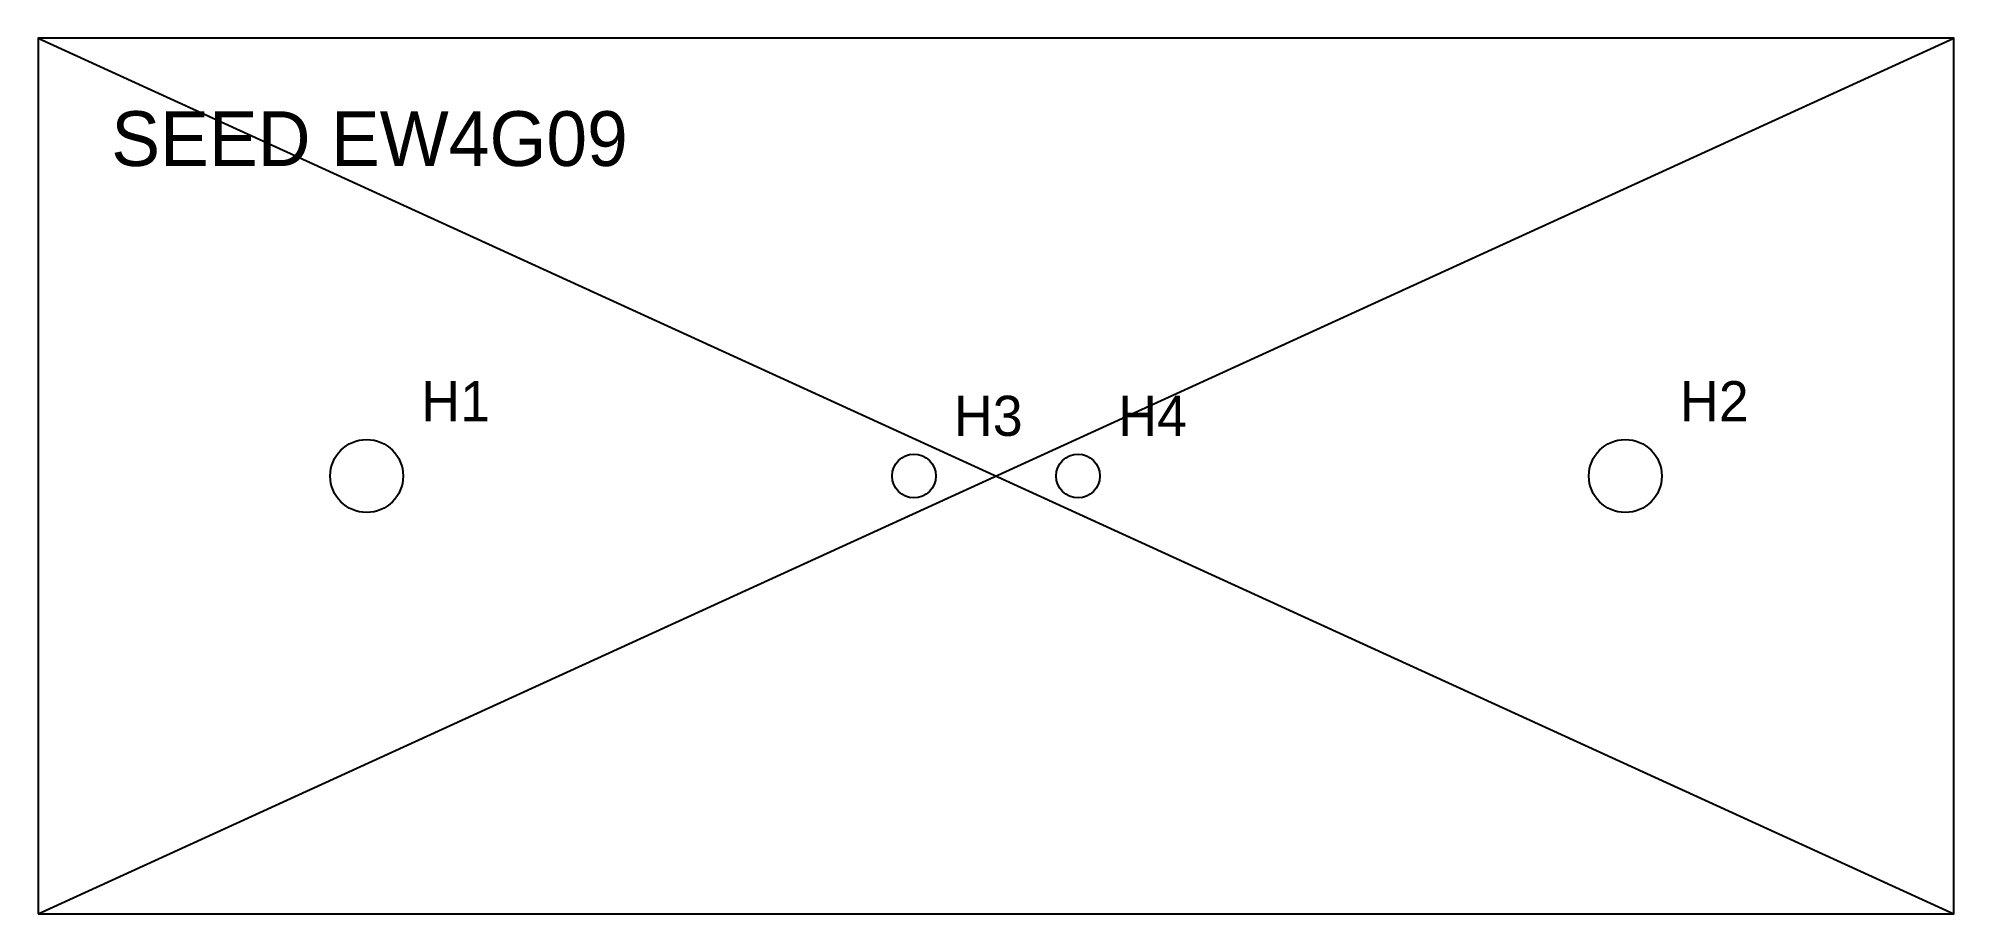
# Model space of a CAD drawing. Header units: metres. Extents: x 0 to 105, y 0 to 48.
import ezdxf

# ---------------------------------------------------------------- set-up
doc = ezdxf.new("R2010")
doc.units = ezdxf.units.M
doc.layers.add('GUIDE', color=7, linetype='Continuous')

msp = doc.modelspace()

# ---------------------------------------------------------------- linework, layer by layer
at = {"layer": 'GUIDE'}
for p, q in [((0, 0), (105, 48)), ((0, 48), (105, 0))]:
    msp.add_line(p, q, dxfattribs=at)
msp.add_lwpolyline([(0, 0), (105, 0), (105, 48), (0, 48)], close=True, dxfattribs=at)
for centre, radius in [((18, 24), 2), ((48, 24), 1.2), ((57, 24), 1.2), ((87, 24), 2)]:
    msp.add_circle(centre, radius, dxfattribs=at)

# ---------------------------------------------------------------- texts
for s, height, p in [('SEED EW4G09', 3, (4, 41)), ('H1', 2.2, (21, 27)), ('H3', 2.2, (50.2, 26.2)), ('H4', 2.2, (59.2, 26.2)), ('H2', 2.2, (90, 27))]:
    msp.add_text(s, height=height, dxfattribs=at).set_placement(p)

doc.saveas('drawing.dxf')
